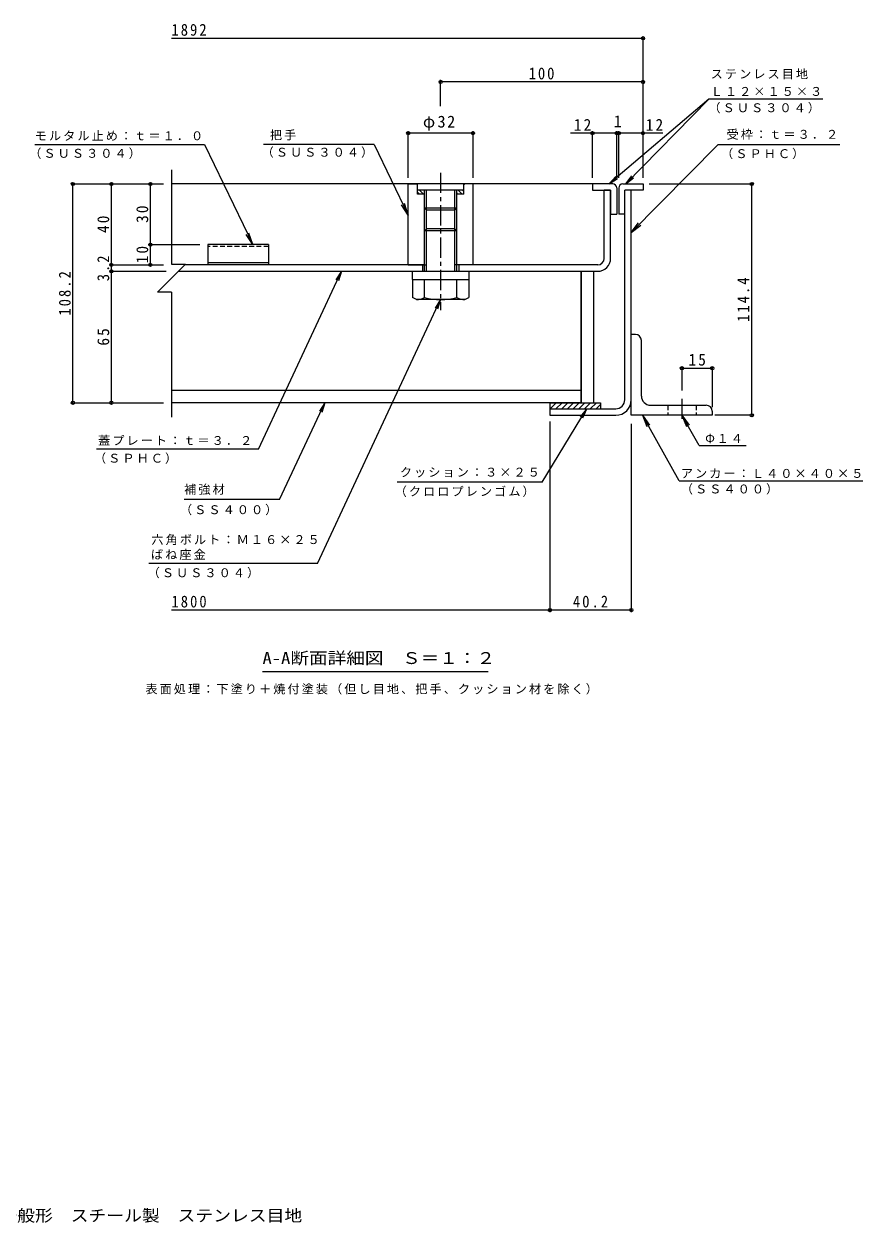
# Model space of a CAD drawing. Units: millimetres on the paper, enlarged 10 times, with parts at other scales. Extents: x -2620 to 2643, y -1963 to 1892.
# Drawn here: x 570 to 2643, y -1915 to 1050 of the extents above; entities that cross this region are included whole.
import ezdxf
from ezdxf.enums import TextEntityAlignment as Align

# ---------------------------------------------------------------- set-up
doc = ezdxf.new("R2010")
doc.units = ezdxf.units.MM
doc.header["$LTSCALE"] = 10
doc.header["$PDMODE"] = 32
doc.header["$PDSIZE"] = 8
doc.linetypes.add('CHAIN1', pattern=[8, 5, -1, 1, -1])
doc.linetypes.add('DASHED1', pattern=[1.8, 1.2, -0.6])
for name, color, linetype, lineweight in [('D-1', 2, 'Continuous', 9), ('D-2', 3, 'Continuous', 9), ('D-3', 4, 'Continuous', 9), ('D-4', 7, 'Continuous', 9), ('D-5', 7, 'Continuous', 9), ('D-6', 6, 'Continuous', 9), ('D-7', 4, 'CHAIN1', 9), ('D-8', 5, 'Continuous', 5), ('D-9', 134, 'Continuous', 5), ('D-C', 2, 'Continuous', 9), ('D-E', 3, 'Continuous', 9), ('D-F', 7, 'Continuous', 9), ('F-5_F-5ﾚｲﾔ', 7, 'Continuous', 9)]:
    doc.layers.add(name, color=color, linetype=linetype, lineweight=lineweight)
doc.styles.add('ＭＳ ゴシック', font='')
doc.styles.get('ＭＳ ゴシック').set_extended_font_data('MS Gothic')

msp = doc.modelspace()

# ---------------------------------------------------------------- linework, layer by layer
at = {"layer": 'D-1'}
for p, q in [((2054.53, 120.83), (2054.53, 639.33)), ((2070.53, 120.83), (2070.53, 639.33)), ((1869.53, 98.33), (1869.53, 82.33)), ((1869.53, 98.33), (2032.03, 98.33)), ((1869.53, 82.33), (2032.03, 82.33))]:
    msp.add_line(p, q, dxfattribs=at)
for radius in [38.5, 22.5]:
    msp.add_arc((2032.03, 120.83), radius, 270, 0, dxfattribs=at)
at = {"layer": 'D-2'}
for p, q in [((2003.53, 470.33), (2003.53, 639.33)), ((1559.53, 454.33), (967.53, 454.33)), ((1554.53, 454.33), (1554.53, 438.33)), ((1987.53, 454.33), (1639.53, 454.33)), ((1644.53, 454.33), (1644.53, 438.33)), ((951.53, 438.33), (1987.53, 438.33))]:
    msp.add_line(p, q, dxfattribs=at)
msp.add_lwpolyline([(2019.53, 470.33), (2019.53, 639.33), (2003.53, 639.33)], dxfattribs=at)
for radius in [16, 32]:
    msp.add_arc((1987.53, 470.33), radius, 270, 0, dxfattribs=at)
at = {"layer": 'D-3'}
for p, q in [((1974.53, 654.33), (934.53, 654.33)), ((2049.53, 654.33), (2099.53, 654.33)), ((1974.53, 639.33), (2019.53, 639.33)), ((2019.53, 639.33), (2019.53, 579.33)), ((2034.53, 644.33), (2034.53, 579.33)), ((2039.53, 644.33), (2039.53, 579.33)), ((2054.53, 579.33), (2054.53, 639.33)), ((2019.53, 579.33), (2034.53, 579.33)), ((2054.53, 579.33), (2039.53, 579.33)), ((1024.53, 504.33), (1024.53, 454.33)), ((1174.53, 504.33), (1024.53, 504.33)), ((1174.53, 459.33), (1024.53, 459.33))]:
    msp.add_line(p, q, dxfattribs=at)
at = {"layer": 'D-3', "linetype": 'DASHED1'}
msp.add_line((1174.53, 500), (1024.53, 500), dxfattribs=at)
at = {"layer": 'D-3'}
for points in [[(2024.53, 654.33), (1974.53, 654.33), (1974.53, 639.33)], [(2099.53, 654.33), (2099.53, 639.33), (2054.53, 639.33)], [(1174.53, 504.33), (1174.53, 454.33), (1024.53, 454.33)]]:
    msp.add_lwpolyline(points, dxfattribs=at)
for centre, start, end in [((2024.53, 644.33), 0, 90), ((2049.53, 644.33), 90, 180)]:
    msp.add_arc(centre, 10, start, end, dxfattribs=at)
at = {"layer": 'D-4'}
msp.add_line((1716.92, -551.92), (1159.42, -551.92), dxfattribs=at)
at = {"layer": 'D-5'}
for p, q in [((2262.39, 863.74), (2015.74, 654.33)), ((2543.85, 863.74), (2262.39, 863.74)), ((597.26, 752.13), (1016.19, 752.13)), ((1016.19, 752.13), (1135.45, 504.33)), ((1435.48, 752.13), (1162.23, 752.13)), ((1435.48, 752.13), (1519.53, 577.48)), ((2585.61, 751.23), (2284.05, 751.23)), ((2015.74, 654.33), (2032.52, 672.86)), ((2015.74, 654.33), (2036.75, 667.88)), ((2056.65, 654.33), (2076.35, 669.72)), ((1519.53, 577.48), (1503.1, 602.59)), ((1519.53, 577.48), (1510.16, 605.98)), ((2070.53, 533.9), (2088.58, 557.86)), ((1135.45, 504.33), (1119.02, 529.43)), ((1135.45, 504.33), (1126.08, 532.83)), ((1149.38, -1.49), (1354.48, 438.33)), ((1354.48, 438.33), (1341.04, 417.25)), ((1354.48, 438.33), (1346.96, 414.49)), ((1295.43, -283.81), (1599.53, 368.33)), ((1599.53, 368.33), (1586.1, 347.24)), ((1599.53, 368.33), (1592.01, 344.49)), ((1201.87, -125.87), (1313.41, 113.33)), ((1313.41, 113.33), (1299.98, 92.25)), ((1313.41, 113.33), (1305.9, 89.49)), ((1850.06, -83.1), (1960.03, 97.82)), ((1960.03, 97.82), (1944.37, 78.33)), ((1960.03, 97.82), (1949.95, 74.94)), ((2097.81, 82.33), (2115.85, 58.36)), ((2195.53, 82.33), (2206.74, 54.51)), ((2237.86, 7.38), (2354, 7.38)), ((1149.38, -1.49), (749.71, -1.49)), ((1850.06, -83.1), (1491.93, -83.1)), ((2189.12, -79.35), (2642.9, -79.35)), ((1201.87, -125.87), (965.86, -125.87)), ((1295.43, -283.81), (878.45, -283.81))]:
    msp.add_line(p, q, dxfattribs=at)
for points in [[(2262.39, 863.74), (2056.65, 654.33), (2071.7, 674.3)], [(2284.05, 751.23), (2070.53, 533.9), (2094.17, 552.37)], [(2189.12, -79.35), (2097.81, 82.33), (2109.03, 54.51)], [(2237.86, 7.38), (2195.53, 82.33), (2213.56, 58.36)]]:
    msp.add_lwpolyline(points, dxfattribs=at)
at = {"layer": 'D-6'}
for p, q in [((1869.53, 113.33), (1869.53, 98.33)), ((1869.53, 111.72), (1871.14, 113.33)), ((1870.28, 98.33), (1885.28, 113.33)), ((1884.42, 98.33), (1899.42, 113.33)), ((1898.56, 98.33), (1913.56, 113.33)), ((1912.7, 98.33), (1927.7, 113.33)), ((1926.85, 98.33), (1941.85, 113.33)), ((1940.99, 98.33), (1955.99, 113.33)), ((1955.13, 98.33), (1970.13, 113.33)), ((1969.27, 98.33), (1984.27, 113.33)), ((1983.42, 98.33), (1994.53, 109.44))]:
    msp.add_line(p, q, dxfattribs=at)
msp.add_lwpolyline([(1869.53, 113.33), (1994.53, 113.33), (1994.53, 98.33)], dxfattribs=at)
at = {"layer": 'D-7'}
msp.add_line((2195.53, 123.38), (2195.53, 64.91), dxfattribs=at)
at = {"layer": 'D-8'}
for p, q in [((1947.03, 438.33), (1977.03, 438.33)), ((1977.03, 438.33), (1977.03, 113.33))]:
    msp.add_line(p, q, dxfattribs=at)
msp.add_lwpolyline([(1947.03, 438.33), (1947.03, 113.33), (1977.03, 113.33)], dxfattribs=at)
at = {"layer": 'D-9'}
for p, q in [((1530.03, 418.33), (1530.03, 373.96)), ((1559.53, 373.81), (1559.53, 418.33)), ((1639.53, 373.81), (1639.53, 418.33)), ((1669.03, 418.33), (1669.03, 373.81)), ((1947.03, 113.33), (1947.03, 438.33)), ((1539.57, 368.45), (1530.03, 373.96)), ((1659.53, 368.33), (1539.78, 368.33)), ((1659.53, 368.33), (1669.03, 373.81)), ((1947.03, 143.33), (934.53, 143.33)), ((1947.03, 113.33), (934.53, 113.33))]:
    msp.add_line(p, q, dxfattribs=at)
for centre, radius, start, end in [((1540.82, 402.84), 34.53, 267.86055, 302.81094), ((1599.53, 516.93), 148.6, 254.38446, 285.61554), ((1658.24, 402.84), 34.53, 237.18906, 272.13945)]:
    msp.add_arc(centre, radius, start, end, dxfattribs=at)
at = {"layer": 'D-C', "linetype": 'CHAIN1'}
msp.add_line((1599.53, 682.01), (1599.53, 342.7), dxfattribs=at)
at = {"layer": 'D-C'}
for p, q in [((1519.53, 654.33), (1539.53, 654.33)), ((1519.53, 454.33), (1519.53, 654.33)), ((1542.03, 651.83), (1539.53, 654.33)), ((1542.03, 629.33), (1542.03, 654.33)), ((1657.03, 654.33), (1542.03, 654.33)), ((1659.53, 654.33), (1657.03, 651.83)), ((1657.03, 629.33), (1657.03, 654.33)), ((1679.53, 654.33), (1659.53, 654.33)), ((1679.53, 454.33), (1679.53, 654.33)), ((1657.03, 639.33), (1542.03, 639.33)), ((1546.93, 629.33), (1542.03, 634.23)), ((1559.53, 629.33), (1542.03, 629.33)), ((1557.53, 629.33), (1547.53, 639.33)), ((1559.53, 637.94), (1558.14, 639.33)), ((1559.53, 438.33), (1559.53, 639.33)), ((1564.53, 438.33), (1564.53, 639.33)), ((1634.53, 438.33), (1634.53, 639.33)), ((1639.53, 613.11), (1639.53, 639.33)), ((1642.39, 629.33), (1639.53, 632.19)), ((1657.03, 629.33), (1639.53, 629.33)), ((1652.99, 629.33), (1642.99, 639.33)), ((1657.03, 635.9), (1653.6, 639.33)), ((1639.53, 594.33), (1559.53, 594.33)), ((1639.53, 594.6), (1634.53, 589.33)), ((1639.53, 438.33), (1639.53, 613.11)), ((1564.53, 543.33), (1559.53, 538.33)), ((1639.53, 538.33), (1559.53, 538.33)), ((1634.53, 543.33), (1564.53, 543.33)), ((1639.53, 538.33), (1634.53, 543.33)), ((1519.53, 454.33), (1564.53, 454.33)), ((1679.53, 454.33), (1634.53, 454.33))]:
    msp.add_line(p, q, dxfattribs=at)
at = {"layer": 'D-C', "color": 134, "lineweight": 5}
for p, q in [((1529.53, 438.33), (1669.53, 438.33)), ((1669.53, 438.33), (1669.53, 418.33))]:
    msp.add_line(p, q, dxfattribs=at)
at = {"layer": 'D-C'}
msp.add_lwpolyline([(1634.53, 589.33), (1564.53, 589.33), (1559.53, 594.33)], dxfattribs=at)
at = {"layer": 'D-C', "color": 134, "lineweight": 5}
msp.add_lwpolyline([(1529.53, 438.33), (1529.53, 418.33), (1669.53, 418.33)], dxfattribs=at)
at = {"layer": 'D-E'}
for p, q in [((2070.53, 82.33), (2070.53, 282.33)), ((2080.53, 282.33), (2070.53, 282.33)), ((2095.53, 129.83), (2095.53, 267.33)), ((2118.03, 107.33), (2255.53, 107.33)), ((2270.53, 92.33), (2270.53, 82.33)), ((2270.53, 82.33), (2070.53, 82.33))]:
    msp.add_line(p, q, dxfattribs=at)
at = {"layer": 'D-E', "linetype": 'DASHED1'}
for p, q in [((2160.53, 107.33), (2160.53, 82.33)), ((2230.53, 107.33), (2230.53, 82.33))]:
    msp.add_line(p, q, dxfattribs=at)
at = {"layer": 'D-E'}
for centre, radius, start, end in [((2080.53, 267.33), 15, 0, 90), ((2118.03, 129.83), 22.5, 180, 270), ((2255.53, 92.33), 15, 0, 90)]:
    msp.add_arc(centre, radius, start, end, dxfattribs=at)
at = {"layer": 'D-F'}
for p, q in [((2099.53, 1014.35), (934.53, 1014.35)), ((2099.53, 669.33), (2099.53, 1019.35)), ((1599.53, 846.62), (1599.53, 911.53)), ((2099.53, 906.53), (1599.53, 906.53)), ((2099.53, 906.35), (2099.53, 901.53)), ((1519.53, 669.33), (1519.53, 784.9)), ((1679.53, 779.9), (1519.53, 779.9)), ((1679.53, 669.33), (1679.53, 784.9)), ((2034.53, 779.9), (1919.92, 779.9)), ((1974.53, 669.33), (1974.53, 784.9)), ((2034.53, 669.33), (2034.53, 784.9)), ((2039.53, 779.9), (2034.53, 779.9)), ((2039.53, 669.33), (2039.53, 784.9)), ((2148.77, 779.9), (2039.53, 779.9)), ((934.53, 689.33), (934.53, 455.74)), ((688.04, 654.33), (914.53, 654.33)), ((691.04, 113.33), (691.04, 654.33)), ((786.14, 454.33), (786.14, 654.33)), ((882.5, 504.33), (882.5, 654.33)), ((2114.53, 654.33), (2373.22, 654.33)), ((2368.22, 82.33), (2368.22, 654.33)), ((879.5, 504.33), (1004.53, 504.33)), ((882.5, 454.33), (882.5, 504.33)), ((783.14, 454.33), (914.53, 454.33)), ((786.14, 438.33), (786.14, 454.33)), ((783.14, 438.33), (921.37, 438.33)), ((786.14, 113.33), (786.14, 438.33)), ((934.53, 386.92), (900.12, 386.92)), ((934.53, 386.92), (934.53, 77.91)), ((2195.53, 201.82), (2195.53, 143.38)), ((2195.53, 198.82), (2270.53, 198.82)), ((2270.53, 201.82), (2270.53, 102.33)), ((688.04, 113.33), (914.53, 113.33)), ((1869.53, 67.33), (1869.53, -404.15)), ((2070.53, 60.95), (2070.53, -404.15)), ((2373.22, 82.33), (2276.54, 82.33)), ((1869.53, -399.15), (934.53, -399.15)), ((2070.53, -399.15), (1869.53, -399.15))]:
    msp.add_line(p, q, dxfattribs=at)
msp.add_lwpolyline([(934.53, 455.74), (968.94, 455.74), (900.12, 386.92)], dxfattribs=at)
for p in [(2099.53, 1014.35), (1599.53, 906.53), (2099.53, 906.53), (1519.53, 779.9), (1679.53, 779.9), (1974.53, 779.9), (2034.53, 779.9), (2039.53, 779.9), (2099.53, 779.9), (691.04, 654.33), (786.14, 654.33), (882.5, 654.33), (2368.22, 654.33), (882.5, 504.33), (786.14, 454.33), (882.5, 454.33), (786.14, 438.33), (2195.53, 198.82), (2270.53, 198.82), (691.04, 113.33), (786.14, 113.33), (2368.22, 82.33), (1869.53, -399.15), (2070.53, -399.15)]:
    msp.add_point(p, dxfattribs=at)

# ---------------------------------------------------------------- texts
at = {"layer": 'D-4', "color": 2, "style": 'ＭＳ ゴシック', "width": 1.15}
msp.add_text('A-A断面詳細図\u3000Ｓ＝１：２', height=29.33, dxfattribs=at).set_placement((1159.42, -541.29), align=Align.BOTTOM_LEFT)
at = {"layer": 'D-4', "insert": (870.21, -608.05), "char_height": 21.99, "attachment_point": 7, "style": 'ＭＳ ゴシック'}
msp.add_mtext('\\T1.17;表面処理：下塗り＋焼付塗装（但し目地、把手、クッション材を除く）', dxfattribs=at)
at = {"layer": 'D-5', "char_height": 21.99, "attachment_point": 7, "style": 'ＭＳ ゴシック'}
for s, insert in [('\\T1.17;ステンレス目地', (2266.73, 913.06)), ('\\T1.17;Ｌ１２×１５×３', (2266.73, 871.74)), ('\\T1.17;（ＳＵＳ３０４）', (2260.98, 828.89)), ('\\T1.17;モルタル止め：ｔ＝１．０', (596.86, 761.13)), ('\\T1.17;把手', (1177.73, 761.96)), ('\\T1.17;受枠：ｔ＝３．２', (2306, 763.55)), ('\\T1.17;（ＳＵＳ３０４）', (583.3, 716.22)), ('\\T1.17;（ＳＵＳ３０４）', (1157.28, 718.89)), ('\\T1.17;（ＳＰＨＣ）', (2292.38, 715.39)), ('\\T1.17;蓋プレート：ｔ＝３．２', (753.23, 7.75)), ('\\T1.17;Φ１４', (2253.05, 13.34)), ('\\T1.17;（ＳＰＨＣ）', (743.18, -37.61)), ('\\T1.17;クッション：３×２５', (1498.9, -71.38)), ('\\T1.17;アンカー：Ｌ４０×４０×５', (2192.9, -73.39)), ('\\T1.17;補強材', (965.86, -114.4)), ('\\T1.17;（ＳＳ４００）', (2192.9, -113.63)), ('\\T1.17;（クロロプレンゴム）', (1485.94, -119.66)), ('\\T1.17;（ＳＳ４００）', (955.65, -164.92)), ('\\T1.17;六角ボルト：Ｍ１６×２５', (884.98, -238.45)), ('\\T1.17;ばね座金', (883.93, -275.18)), ('\\T1.17;（ＳＵＳ３０４）', (875.67, -320.73))]:
    msp.add_mtext(s, dxfattribs=dict(at, insert=insert))
at = {"layer": 'D-F', "color": 2, "style": 'ＭＳ ゴシック'}
msp.add_text('1', height=29.33, dxfattribs=at).set_placement((2027.03, 785.9), align=Align.BOTTOM_LEFT)
at = {"layer": 'D-F', "color": 2, "char_height": 29.33, "attachment_point": 7, "style": 'ＭＳ ゴシック'}
for s, insert in [('\\T1.28;\\W0.9;1892', (934.53, 1020.35)), ('\\T1.27;\\W0.9;100', (1817.03, 912.53)), ('\\T1.19;φ32', (1555.78, 785.9)), ('\\T1.27;\\W0.95;12', (1928.56, 785.9)), ('\\T1.27;\\W0.95;12', (2106.17, 785.9)), ('\\T1.27;\\W0.95;15', (2211.78, 204.82)), ('\\T1.28;\\W0.9;1800', (934.53, -393.15)), ('\\T1.28;\\W0.9;40.2', (1926.28, -393.15))]:
    msp.add_mtext(s, dxfattribs=dict(at, insert=insert))
at = {"layer": 'D-F', "color": 2, "char_height": 29.33, "attachment_point": 7, "rotation": 90, "style": 'ＭＳ ゴシック'}
for s, insert in [('\\T1.27;\\W0.95;30', (877.5, 558.08)), ('\\T1.27;\\W0.95;40', (781.14, 533.08)), ('\\T1.27;\\W0.9;3.2', (781.14, 413.83)), ('\\T1.27;\\W0.95;10', (877.5, 458.08)), ('\\T1.28;\\W0.9;108.2', (686.04, 328.83)), ('\\T1.28;\\W0.9;114.4', (2362.22, 313.33)), ('\\T1.27;\\W0.95;65', (781.14, 254.58))]:
    msp.add_mtext(s, dxfattribs=dict(at, insert=insert))
at = {"layer": 'F-5_F-5ﾚｲﾔ', "color": 2, "style": 'ＭＳ ゴシック', "width": 1.1}
msp.add_text('モルタル充填用（充填深さ：３０ｍｍ）\u3000屋内用\u3000一般形\u3000スチール製\u3000ステンレス目地', height=29.33, dxfattribs=at).set_placement((-502.63, -1919.56), align=Align.BOTTOM_LEFT)

doc.saveas('drawing.dxf')
